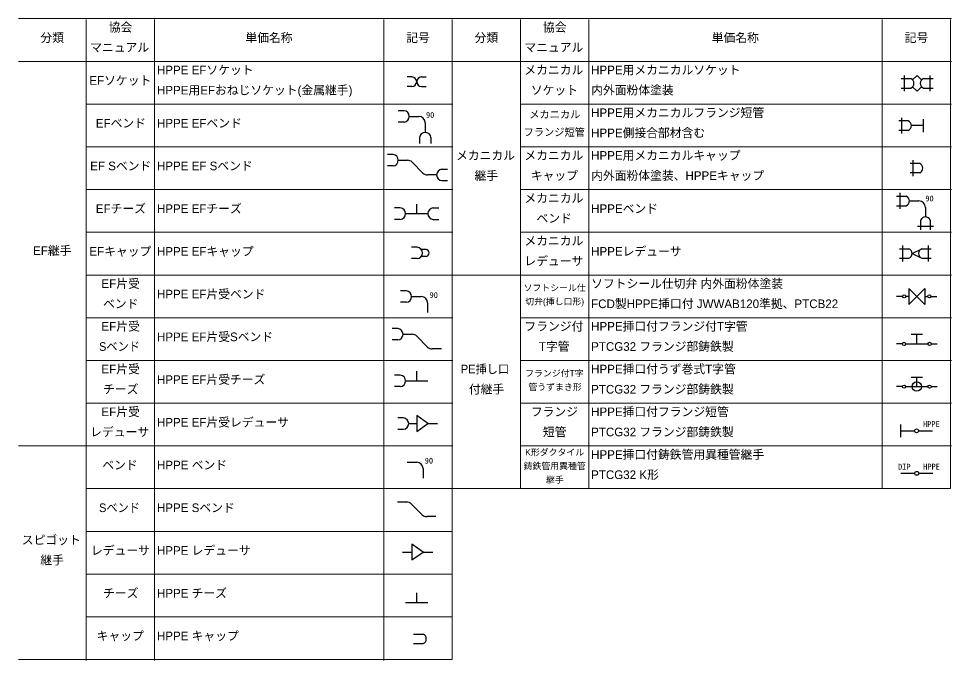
# Model space of a CAD drawing. Units: millimetres on the paper, with parts at other scales. Extents: x 20 to 1164, y 20 to 574.
# Drawn here: x 871.4 to 1163.5, y 65.5 to 266.5 of the extents above; entities that cross this region are included whole.
import ezdxf
from ezdxf.enums import TextEntityAlignment as Align

# ---------------------------------------------------------------- set-up
doc = ezdxf.new("R2010")
doc.units = ezdxf.units.MM
doc.layers.add('配管図', color=7, linetype='Continuous', lineweight=25)
doc.styles.add('游ゴシック', font='')
doc.styles.add('ＭＳ ゴシック', font='')
doc.styles.get('游ゴシック').set_extended_font_data('游ゴシック')
doc.styles.get('ＭＳ ゴシック').set_extended_font_data('MS Gothic')

msp = doc.modelspace()

# ---------------------------------------------------------------- linework, layer by layer
at = {"layer": '配管図', "lineweight": 13}
for p, q in [((871.394, 266.526), (1163.517, 266.526)), ((892.548, 266.273), (892.548, 65.453)), ((913.953, 266.273), (913.953, 65.453)), ((985.725, 266.273), (985.725, 65.453)), ((1007.13, 266.273), (1007.13, 65.706)), ((1028.536, 266.273), (1028.536, 119.258)), ((1049.941, 266.273), (1049.941, 119.258)), ((1141.859, 266.273), (1141.859, 119.258)), ((1163.265, 266.273), (1163.265, 119.258)), ((871.394, 253.138), (1163.517, 253.138)), ((892.799, 239.75), (1007.382, 239.75)), ((1028.788, 239.75), (1163.517, 239.75)), ((892.799, 226.362), (1007.382, 226.362)), ((1028.788, 226.362), (1163.517, 226.362)), ((892.799, 212.974), (1007.382, 212.974)), ((1028.788, 212.974), (1163.517, 212.974)), ((892.799, 199.586), (1007.382, 199.586)), ((1028.788, 199.586), (1163.517, 199.586)), ((892.799, 186.198), (1163.517, 186.198)), ((892.799, 172.81), (1007.382, 172.81)), ((1028.788, 172.81), (1163.517, 172.81)), ((892.799, 159.422), (1007.382, 159.422)), ((1028.788, 159.422), (1163.517, 159.422)), ((892.799, 146.034), (1007.382, 146.034)), ((1028.788, 146.034), (1163.517, 146.034)), ((871.394, 132.646), (1007.382, 132.646)), ((1028.788, 132.646), (1163.517, 132.646)), ((892.799, 119.258), (1163.265, 119.258)), ((892.799, 105.87), (1007.13, 105.87)), ((892.799, 92.482), (1007.13, 92.482)), ((892.799, 79.094), (1007.13, 79.094)), ((871.394, 65.706), (1007.13, 65.706))]:
    msp.add_line(p, q, dxfattribs=at)
at = {"layer": '配管図', "color": 1}
for p, q in [((1148.792, 248.758), (1148.792, 243.758)), ((1152.792, 248.758), (1151.377, 247.343)), ((1152.792, 248.758), (1154.208, 247.343)), ((1156.792, 248.758), (1156.792, 243.758)), ((994.565, 248.246), (993.065, 248.246)), ((997.565, 248.246), (999.065, 248.246)), ((1147.792, 247.758), (1150.792, 247.758)), ((1154.792, 247.758), (1157.792, 247.758)), ((994.565, 245.246), (993.065, 245.246)), ((997.565, 245.246), (999.065, 245.246)), ((1147.792, 244.758), (1150.792, 244.758)), ((1152.792, 243.758), (1151.377, 245.173)), ((1152.792, 243.758), (1154.208, 245.173)), ((1154.792, 244.758), (1157.792, 244.758)), ((992.088, 237.682), (990.288, 237.682)), ((992.088, 234.08), (990.288, 234.08)), ((993.725, 235.881), (996.725, 235.881)), ((998.725, 233.881), (998.725, 230.881)), ((1150.024, 234.493), (1147.024, 234.493)), ((1148.024, 230.493), (1148.024, 235.493)), ((1154.824, 230.993), (1154.824, 234.993)), ((1150.024, 231.493), (1147.024, 231.493)), ((1154.824, 232.993), (1151.024, 232.993)), ((996.925, 229.244), (996.925, 227.444)), ((1000.526, 229.244), (1000.526, 227.444)), ((988.671, 223.969), (986.871, 223.969)), ((990.308, 222.168), (993.18, 222.168)), ((1151.595, 217.184), (1151.595, 222.184)), ((988.671, 220.368), (986.871, 220.368)), ((994.594, 221.583), (998.022, 218.154)), ((1003.946, 219.369), (1005.746, 219.369)), ((1153.595, 221.184), (1150.595, 221.184)), ((1002.308, 217.568), (999.437, 217.568)), ((1153.595, 218.184), (1150.595, 218.184)), ((1003.946, 215.768), (1005.746, 215.768)), ((1146.376, 210.899), (1149.376, 210.899)), ((1147.376, 211.899), (1147.376, 206.899)), ((996.065, 205.443), (996.065, 208.443)), ((1146.376, 207.899), (1149.376, 207.899)), ((1150.376, 209.399), (1153.376, 209.399)), ((990.927, 207.243), (989.127, 207.243)), ((992.565, 205.443), (999.565, 205.443)), ((1001.202, 207.243), (1003.002, 207.243)), ((1155.376, 207.399), (1155.376, 204.399)), ((990.927, 203.642), (989.127, 203.642)), ((1001.202, 203.642), (1003.002, 203.642)), ((1153.876, 203.399), (1153.876, 200.399)), ((1156.876, 203.399), (1156.876, 200.399)), ((1157.876, 201.399), (1152.876, 201.399)), ((996.236, 194.919), (994.436, 194.919)), ((998.991, 194.199), (997.516, 194.199)), ((1147.232, 194.448), (1150.232, 194.448)), ((1148.232, 195.448), (1148.232, 190.448)), ((1151.232, 192.948), (1154.232, 194.448)), ((1151.232, 192.948), (1154.232, 191.448)), ((1154.232, 194.448), (1157.232, 194.448)), ((1156.232, 195.448), (1156.232, 190.448)), ((996.236, 191.318), (994.436, 191.318)), ((998.991, 192.038), (997.516, 192.038)), ((1147.232, 191.448), (1150.232, 191.448)), ((1154.232, 191.448), (1157.232, 191.448)), ((992.833, 181.244), (991.033, 181.244)), ((1150.188, 182.004), (1150.188, 177.004)), ((1150.188, 177.004), (1155.188, 182.004)), ((1155.188, 177.004), (1150.188, 182.004)), ((1155.188, 182.004), (1155.188, 177.004)), ((994.471, 179.444), (997.471, 179.444)), ((1148.247, 179.504), (1146.364, 179.504)), ((1150.188, 179.504), (1149.247, 179.504)), ((1155.188, 179.504), (1156.129, 179.504)), ((1157.129, 179.504), (1159.012, 179.504)), ((992.833, 177.643), (991.033, 177.643)), ((999.471, 177.444), (999.471, 174.444)), ((990.141, 169.443), (988.341, 169.443)), ((991.779, 167.642), (994.651, 167.642)), ((996.065, 167.056), (999.493, 163.628)), ((1150.888, 167.618), (1154.488, 167.618)), ((1152.688, 164.618), (1152.688, 167.618)), ((990.141, 165.841), (988.341, 165.841)), ((1148.188, 164.618), (1146.305, 164.618)), ((1149.188, 164.618), (1156.188, 164.618)), ((1157.188, 164.618), (1159.071, 164.618)), ((1003.779, 163.042), (1000.907, 163.042)), ((990.927, 154.831), (989.127, 154.831)), ((996.065, 153.03), (996.065, 156.03)), ((992.565, 153.03), (999.565, 153.03)), ((1150.888, 154.23), (1154.488, 154.23)), ((1152.688, 151.23), (1152.688, 154.23)), ((990.927, 151.229), (989.127, 151.229)), ((1148.188, 151.23), (1146.305, 151.23)), ((1149.188, 151.23), (1156.188, 151.23)), ((1157.188, 151.23), (1159.071, 151.23)), ((991.927, 141.443), (990.127, 141.443)), ((999.565, 139.642), (996.065, 142.142)), ((996.065, 142.142), (996.065, 137.142)), ((991.927, 137.841), (990.127, 137.841)), ((993.565, 139.642), (996.065, 139.642)), ((996.065, 137.142), (999.565, 139.642)), ((999.565, 139.642), (1002.565, 139.642)), ((1147.636, 139.379), (1147.636, 135.379)), ((1147.636, 137.379), (1152.031, 137.379)), ((1153.241, 137.379), (1157.636, 137.379)), ((993.065, 127.553), (996.065, 127.553)), ((998.065, 125.553), (998.065, 122.553)), ((1152.083, 124.053), (1147.688, 124.053)), ((1157.688, 124.053), (1153.293, 124.053)), ((990.065, 115.091), (992.936, 115.091)), ((994.351, 114.505), (997.779, 111.076)), ((1002.065, 110.491), (999.193, 110.491)), ((991.565, 99.403), (994.565, 99.403)), ((998.065, 99.403), (994.565, 101.903)), ((994.565, 101.903), (994.565, 96.903)), ((994.565, 96.903), (998.065, 99.403)), ((998.065, 99.403), (1001.065, 99.403)), ((996.065, 83.592), (996.065, 86.592)), ((992.565, 83.592), (999.565, 83.592)), ((995.065, 73.698), (998.065, 73.698)), ((995.065, 70.698), (998.065, 70.698))]:
    msp.add_line(p, q, dxfattribs=at)
for centre, radius in [((1148.747, 179.504), 0.5), ((1156.629, 179.504), 0.5), ((1148.688, 164.618), 0.5), ((1156.688, 164.618), 0.5), ((1152.688, 151.23), 1.471), ((1148.688, 151.23), 0.5), ((1156.688, 151.23), 0.5), ((1152.636, 137.379), 0.605), ((1152.688, 124.053), 0.605)]:
    msp.add_circle(centre, radius, dxfattribs=at)
for centre, radius, start, end in [((994.565, 246.746), 1.5, 270, 90), ((997.565, 246.746), 1.5, 90, 270), ((1150.167, 246.258), 1.625, 292.61986, 67.38014), ((1155.417, 246.258), 1.625, 112.61986, 247.38014), ((991.917, 235.881), 1.809, 275.43255, 84.56746), ((996.725, 233.881), 2, 0, 90), ((1149.399, 232.993), 1.625, 292.61986, 67.38014), ((998.725, 229.072), 1.809, 5.43255, 174.56746), ((988.499, 222.168), 1.809, 275.43255, 84.56746), ((993.18, 220.168), 2, 45, 90), ((1004.117, 217.568), 1.809, 95.43255, 264.56746), ((1152.97, 219.684), 1.625, 292.61986, 67.38014), ((999.437, 219.568), 2, 225, 270), ((1148.751, 209.399), 1.625, 292.61986, 67.38014), ((1153.376, 207.399), 2, 0, 90), ((990.756, 205.443), 1.809, 275.43255, 84.56746), ((1001.374, 205.443), 1.809, 95.43254, 264.56745), ((1155.376, 202.774), 1.625, 22.61986, 157.38014), ((996.065, 193.119), 1.809, 275.43255, 84.56746), ((998.888, 193.119), 1.085, 275.43255, 84.56746), ((1149.607, 192.948), 1.625, 292.61986, 67.38014), ((1154.857, 192.948), 1.625, 112.61986, 247.38014), ((992.662, 179.444), 1.809, 275.43255, 84.56746), ((997.471, 177.444), 2, 0, 90), ((989.97, 167.642), 1.809, 275.43255, 84.56746), ((994.651, 165.642), 2, 45, 90), ((1000.907, 165.042), 2, 225, 270), ((990.756, 153.03), 1.809, 275.43255, 84.56746), ((991.756, 139.642), 1.809, 275.43255, 84.56746), ((996.065, 125.553), 2, 0, 90), ((992.936, 113.091), 2, 45, 90), ((999.193, 112.491), 2, 225, 270), ((997.44, 72.198), 1.625, 292.61986, 67.38014)]:
    msp.add_arc(centre, radius, start, end, dxfattribs=at)

# ---------------------------------------------------------------- texts
at = {"layer": '配管図', "style": '游ゴシック'}
for s, height, p in [('協会', 2.708, (899.599, 265.174)), ('協会', 2.708, (1035.587, 265.174)), ('分類', 2.708, (878.193, 261.891)), ('単価名称', 2.708, (942.41, 261.891)), ('記号', 2.708, (992.776, 261.891)), ('分類', 2.708, (1014.182, 261.891)), ('単価名称', 2.708, (1088.471, 261.891)), ('記号', 2.708, (1148.911, 261.891)), ('マニュアル', 2.708, (893.807, 258.859)), ('マニュアル', 2.708, (1029.795, 258.859)), ('HPPE EFソケット', 2.708, (914.709, 251.786)), ('メカニカル', 2.708, (1029.795, 251.786)), ('HPPE用メカニカルソケット', 2.708, (1050.697, 251.786)), ('EFソケット', 2.708, (893.555, 248.503)), ('HPPE用EFおねじソケット(金属継手)', 2.708, (914.709, 245.471)), ('ソケット', 2.708, (1031.81, 245.471)), ('内外面粉体塗装', 2.708, (1050.697, 245.471)), ('メカニカル', 2.347, (1031.306, 237.686)), ('HPPE用メカニカルフランジ短管', 2.708, (1050.697, 238.398)), ('EFベンド', 2.708, (895.57, 235.115)), ('HPPE EFベンド', 2.708, (914.709, 235.115)), ('フランジ短管', 2.347, (1029.543, 232.129)), ('HPPE側接合部材含む', 2.708, (1050.697, 232.083)), ('メカニカル', 2.708, (1008.389, 225.01)), ('メカニカル', 2.708, (1029.795, 225.01)), ('HPPE用メカニカルキャップ', 2.708, (1050.697, 225.01)), ('EF Sベンド', 2.708, (893.807, 221.727)), ('HPPE EF Sベンド', 2.708, (914.709, 221.727)), ('内外面粉体塗装、HPPEキャップ', 2.708, (1050.697, 218.695)), ('継手', 2.708, (1014.182, 218.695)), ('キャップ', 2.708, (1031.81, 218.695)), ('メカニカル', 2.708, (1029.795, 211.622)), ('EFチーズ', 2.708, (895.57, 208.339)), ('HPPE EFチーズ', 2.708, (914.709, 208.339)), ('HPPEベンド', 2.708, (1050.697, 208.339)), ('ベンド', 2.708, (1033.572, 205.307)), ('メカニカル', 2.708, (1029.795, 198.234)), ('EF継手', 2.708, (875.927, 195.203)), ('EFキャップ', 2.708, (893.555, 194.951)), ('HPPE EFキャップ', 2.708, (914.709, 194.951)), ('HPPEレデューサ', 2.708, (1050.697, 194.951)), ('レデューサ', 2.708, (1029.795, 191.919)), ('EF片受', 2.708, (897.332, 184.846)), ('ソフトシール仕切弁 内外面粉体塗装', 2.708, (1050.697, 184.846)), ('HPPE EF片受ベンド', 2.708, (914.709, 181.563)), ('ソフトシール仕', 1.986, (1029.543, 183.169)), ('ベンド', 2.708, (897.836, 178.531)), ('切弁(挿し口形)', 1.986, (1030.047, 178.875)), ('FCD製HPPE挿口付 JWWAB120準拠、PTCB22', 2.708, (1050.697, 178.531)), ('EF片受', 2.708, (897.332, 171.458)), ('フランジ付', 2.708, (1029.795, 171.458)), ('HPPE挿口付フランジ付T字管', 2.708, (1050.697, 171.458)), ('HPPE EF片受Sベンド', 2.708, (914.709, 168.175)), ('T字管', 2.708, (1034.328, 165.143)), ('PTCG32 フランジ部鋳鉄製', 2.708, (1050.697, 165.143)), ('EF片受', 2.708, (897.332, 158.07)), ('HPPE挿口付うず巻式T字管', 2.708, (1050.697, 158.07)), ('HPPE EF片受チーズ', 2.708, (914.709, 154.787)), ('フランジ付T字', 1.986, (1030.047, 156.393)), ('チーズ', 2.708, (897.836, 151.755)), ('付継手', 2.708, (1012.419, 151.755)), ('管うずまき形', 1.986, (1031.054, 152.099)), ('PTCG32 フランジ部鋳鉄製', 2.708, (1050.697, 151.755)), ('EF片受', 2.708, (897.332, 144.682)), ('フランジ', 2.708, (1031.81, 144.682)), ('HPPE挿口付フランジ短管', 2.708, (1050.697, 144.682)), ('HPPE EF片受レデューサ', 2.708, (914.709, 141.399)), ('レデューサ', 2.708, (893.807, 138.367)), ('短管', 2.708, (1035.587, 138.367)), ('PTCG32 フランジ部鋳鉄製', 2.708, (1050.697, 138.367)), ('K形ダクタイル', 1.986, (1030.047, 131.638)), ('HPPE挿口付鋳鉄管用異種管継手', 2.708, (1050.697, 131.294)), ('ベンド', 2.708, (897.584, 128.011)), ('HPPE ベンド', 2.708, (914.709, 128.011)), ('鋳鉄管用異種管', 1.986, (1029.543, 127.344)), ('継手', 1.986, (1036.594, 123.049)), ('PTCG32 K形', 2.708, (1050.697, 124.979)), ('HPPE Sベンド', 2.708, (914.709, 114.623)), ('スピゴット', 2.708, (872.401, 104.518)), ('レデューサ', 2.708, (894.059, 101.234)), ('HPPE レデューサ', 2.708, (914.709, 101.234)), ('継手', 2.708, (878.193, 98.203)), ('チーズ', 2.708, (897.836, 87.846)), ('HPPE チーズ', 2.708, (914.709, 87.846)), ('キャップ', 2.708, (895.821, 74.458)), ('HPPE キャップ', 2.708, (914.709, 74.458))]:
    msp.add_text(s, height=height, dxfattribs=at).set_placement(p, align=Align.TOP_LEFT)
at = {"layer": '配管図', "color": 1, "style": 'ＭＳ ゴシック'}
for s, p in [('90', (998.967, 237.277)), ('90', (1155.367, 211.101)), ('90', (1000.083, 180.84)), ('HPPE', (1154.641, 140.406)), ('90', (998.575, 128.949)), ('DIP', (1146.823, 127.04)), ('HPPE', (1154.693, 127.08))]:
    msp.add_text(s, height=1.833, dxfattribs=at).set_placement(p, align=Align.TOP_LEFT)
at = {"layer": '配管図', "style": '游ゴシック', "width": 0.95}
for s, p in [('Sベンド', (896.577, 165.143)), ('PE挿し口', (1009.9, 158.07)), ('Sベンド', (896.577, 114.623))]:
    msp.add_text(s, height=2.708, dxfattribs=at).set_placement(p, align=Align.TOP_LEFT)

doc.saveas('drawing.dxf')
